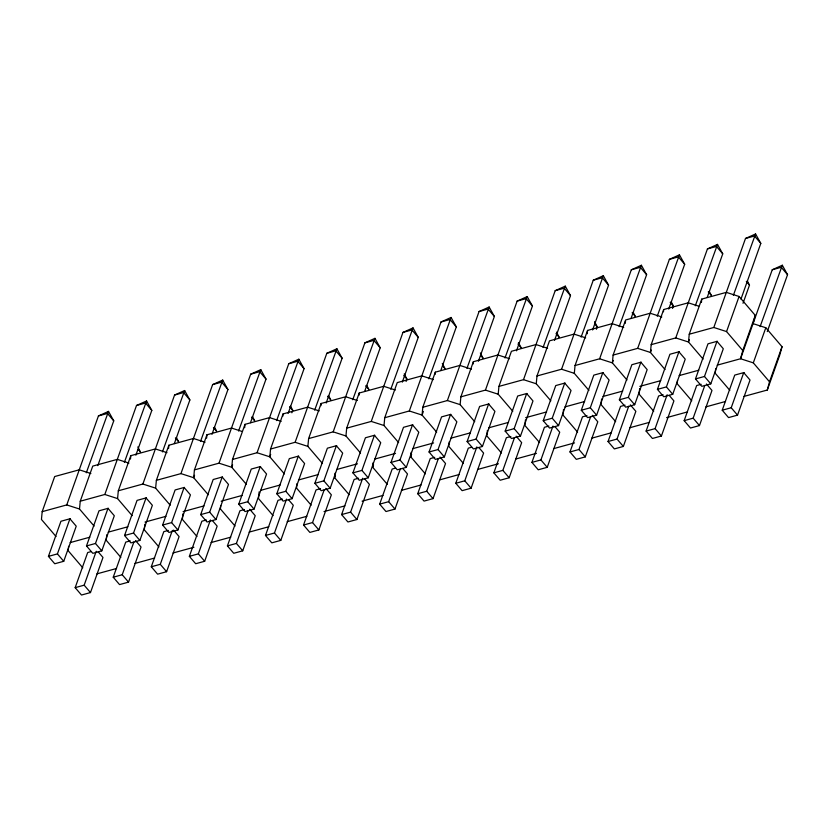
<?xml version="1.0" encoding="UTF-8"?>
<svg xmlns="http://www.w3.org/2000/svg" width="829" height="829" viewBox="0 0 829 829"><rect width="100%" height="100%" fill="white"/><g stroke="black" fill="none" stroke-linecap="round" stroke-linejoin="round"><path stroke-width="1.24" d="M90.858 473.535L79.263 469.805L54.683 476.54L42.175 511.659L41.45 519.462L56.04 536.529M68.61 546.28L68.196 550.736L82.786 567.803M94.102 526.083L79.511 509.027L80.247 501.224L92.744 466.105L117.324 459.37L128.92 463.1M106.775 534.726L106.257 540.301L120.847 557.368M132.163 515.648L117.573 498.581L118.309 490.789L130.806 455.67L155.386 448.935L166.981 452.655M130.495 459.017L130.806 455.67M144.837 524.291L144.319 529.855L158.909 546.922M170.225 505.213L155.634 488.146L156.37 480.343L168.867 445.235L193.447 438.489L205.043 442.22M168.556 448.572L168.867 445.235M182.898 513.856L182.38 519.42L196.97 536.487M241.944 431.412L231.509 428.054L206.929 434.79L194.432 469.908L193.696 477.711L208.286 494.778M206.618 438.137L206.929 434.79M220.752 505.638L220.441 508.985L235.032 526.052M281.166 421.35L269.57 417.619L244.99 424.355L232.493 459.473L231.757 467.276L246.348 484.333M244.679 427.702L244.99 424.355M259.125 491.856L258.503 498.55L273.093 515.617M319.227 410.904L307.632 407.184L283.052 413.92L270.555 449.028L269.819 456.831L284.42 473.898M282.844 416.148L283.052 413.92M296.979 483.649L296.564 488.105L311.155 505.172M322.481 463.463L307.88 446.396L308.616 438.593L321.124 403.485L345.693 396.739L357.289 400.469M320.906 405.713L321.124 403.485M349.216 494.737L334.626 477.67L335.04 473.214M360.542 453.028L345.952 435.961L346.677 428.158L359.185 393.039L383.754 386.304L395.35 390.034M358.967 395.267L359.185 393.039M387.278 484.302L372.687 467.235L373.102 462.779M398.604 442.582L384.014 425.515L384.739 417.723L397.246 382.604L421.816 375.869L433.412 379.599M425.339 473.867L410.749 456.8L411.163 452.333M471.473 369.154L459.877 365.423L435.308 372.169L422.8 407.277L422.075 415.08L436.665 432.147M435.101 374.397L435.308 372.169M449.225 441.898L448.81 446.354L463.401 463.421M474.727 421.712L460.136 404.645L460.862 396.842L473.369 361.734L497.939 354.988L509.545 358.719M473.162 363.962L473.369 361.734M487.4 430.344L486.872 435.919L501.462 452.986M512.788 411.277L498.198 394.21L498.923 386.407L511.431 351.289L536 344.553L547.606 348.284M525.462 419.909L524.933 425.484L539.524 442.551M550.85 400.832L536.259 383.765L536.985 375.972L549.492 340.854L574.072 334.118L585.668 337.849M563.523 409.474L562.995 415.049L577.595 432.116M588.911 390.397L574.321 373.33L575.046 365.527L587.554 330.419L612.134 323.673L623.729 327.403M587.243 333.755L587.554 330.419M601.585 399.039L601.056 404.604L615.657 421.671M661.791 316.968L650.195 313.238L625.615 319.984L613.108 355.092L612.382 362.895L626.973 379.962M625.304 323.32L625.512 321.092M639.646 388.594L639.128 394.169L653.718 411.236M698.692 306.16L688.257 302.803L663.677 309.538L651.179 344.657L650.444 352.46L665.034 369.527M663.469 311.766L663.677 309.538M677.5 380.387L677.189 383.734L691.78 400.801M717.209 365.154L740.556 358.75L753.053 323.642L755.281 315.424L739.074 296.471L726.318 292.368L701.738 299.103L689.241 334.222L688.505 342.014L703.096 359.081M701.427 302.45L701.738 299.103M715.665 368.832L715.251 373.299L729.841 390.355M755.281 315.424L742.784 350.543L740.556 358.75L753.312 362.853L769.519 381.817L767.291 390.034L743.945 396.428M753.053 323.642L765.809 327.745L782.027 346.709L779.799 354.916L767.291 390.034M48.434 556.373L57.419 553.907L69.926 518.799L76.237 526.187L63.74 561.295L54.745 563.761L48.434 556.373L60.931 521.265L70.237 518.705M42.175 511.659L66.755 504.923L98.444 415.92L108.516 411.402L113.749 420.842L97.801 465.639M86.309 472.779L108.516 411.402M86.496 545.938L95.48 543.472L107.988 508.353L114.309 515.742L101.801 550.86L92.807 553.326L86.496 545.938L98.993 510.819L108.298 508.27M80.247 501.224L104.817 494.478L136.505 405.485L146.578 400.967L151.811 410.407L135.863 455.204M98.247 551.917L102.983 557.461L90.475 592.569L81.491 595.035L75.17 587.647L87.677 552.539L91.045 551.617M124.371 462.344L146.578 400.967M75.17 587.647L84.164 585.181L96.237 551.285M124.557 535.503L133.542 533.037L146.049 497.918L152.37 505.307L139.863 540.425L130.868 542.891L124.557 535.503L137.054 500.384L146.36 497.835M118.309 490.789L142.878 484.043L174.567 395.039L184.639 390.532L189.872 399.961L174.359 443.556M135.521 540.56L141.044 547.026L128.536 582.134L119.552 584.6L113.231 577.212L125.739 542.104L130.236 540.871M162.432 451.909L184.639 390.532M113.231 577.212L122.226 574.746L133.863 542.052M162.619 525.058L171.603 522.602L184.111 487.483L190.432 494.872L177.924 529.98L168.929 532.446L162.619 525.058L175.116 489.949L184.421 487.4M156.37 480.343L180.94 473.608L212.628 384.604L222.7 380.086L227.944 389.526L211.986 434.323M173.582 530.114L179.105 536.581L166.598 571.699L157.614 574.165L151.292 566.777L163.8 531.658L168.297 530.425M200.494 441.474L222.7 380.086M151.292 566.777L160.287 564.311L172.359 530.405M194.556 475.286L193.696 477.711L180.94 473.608M200.68 514.622L209.664 512.156L222.172 477.048L228.493 484.437L215.986 519.545L206.991 522.011L200.68 514.622L213.177 479.514L222.483 476.955M194.432 469.908L219.001 463.173L250.69 374.169L260.772 369.651L266.005 379.091L250.482 422.676M212.431 520.602L217.167 526.146L204.67 561.264L195.675 563.73L189.354 556.342L201.861 521.223L206.359 519.99M238.555 431.028L260.772 369.651M189.354 556.342L198.349 553.876L210.421 519.97M232.628 464.851L231.757 467.276L219.001 463.173M238.742 504.187L247.736 501.721L260.233 466.603L266.555 473.991L254.047 509.11L245.052 511.576L238.742 504.187L251.249 469.069L260.555 466.52M232.493 459.473L257.063 452.727L288.751 363.724L298.834 359.216L304.067 368.656L288.109 413.453M249.705 509.244L255.228 515.711L242.731 550.819L233.737 553.285L227.415 545.896L239.923 510.788L244.42 509.555M276.617 420.593L298.834 359.216M227.415 545.896L236.41 543.43L248.047 510.747M270.689 454.416L269.819 456.831L257.063 452.727M291.881 412.79L292.741 410.365L290.606 406.21M276.803 493.752L285.798 491.286L298.295 456.168L304.616 463.556L292.109 498.675L283.124 501.141L276.803 493.752L289.311 458.634L298.616 456.085M270.555 449.028L295.124 442.292L326.813 353.289L336.895 348.771L342.128 358.211L326.17 403.018M288.554 499.732L293.29 505.275L280.793 540.384L271.798 542.85L265.477 535.461L277.984 500.343L282.482 499.12M314.678 410.158L336.895 348.771M265.477 535.461L274.472 532.995L286.544 499.089M314.865 483.307L323.859 480.841L336.356 445.733L342.678 453.121L330.17 488.229L321.186 490.695L314.865 483.307L327.372 448.199L336.678 445.65M308.616 438.593L333.185 431.857L364.884 342.854L374.957 338.336L380.19 347.776L364.667 391.371M325.828 488.364L331.351 494.83L318.854 529.949L309.859 532.415L303.549 525.026L316.046 489.908L320.543 488.675M352.739 399.723L374.957 338.336M303.549 525.026L312.533 522.56L324.18 489.866M334.626 477.67L335.486 475.245M352.926 472.872L361.921 470.406L374.418 435.298L380.739 442.686L368.231 477.794L359.247 480.26L352.926 472.872L365.434 437.764L374.739 435.204M346.677 428.158L371.257 421.422L402.946 332.419L413.018 327.901L418.251 337.341L402.293 382.138M364.677 478.851L369.413 484.395L356.916 519.514L347.921 521.98L341.61 514.591L354.107 479.473L358.605 478.24M390.801 389.278L413.018 327.901M341.61 514.591L350.594 512.125L362.667 478.219M372.687 467.235L373.547 464.81M406.065 381.475L406.925 379.05L404.262 373.858M390.987 462.437L399.982 459.971L412.479 424.852L418.8 432.241L406.293 467.359L397.309 469.825L390.987 462.437L403.495 427.318L412.801 424.769M384.739 417.723L409.319 410.977L441.007 321.973L451.08 317.466L456.313 326.895L440.79 370.49M402.739 468.416L407.485 473.96L394.977 509.068L385.982 511.534L379.672 504.146L392.169 469.038L395.547 468.105M428.873 378.843L451.08 317.466M379.672 504.146L388.656 501.68L400.303 468.986M423.36 411.453L422.075 415.08L409.319 410.977M410.749 456.8L411.609 454.375M429.049 452.002L438.044 449.536L450.551 414.417L456.862 421.806L444.354 456.924L435.37 459.39L429.049 452.002L441.556 416.883L450.862 414.334M422.8 407.277L447.38 400.542L479.069 311.538L489.141 307.02L494.374 316.46L478.416 361.268M440.012 457.059L445.546 463.515L433.039 498.633L424.044 501.099L417.733 493.711L430.23 458.592L434.728 457.359M466.934 368.408L489.141 307.02M417.733 493.711L426.717 491.245L438.365 458.551M467.11 441.556L476.105 439.09L488.613 403.982L494.923 411.371L482.426 446.479L473.432 448.945L467.11 441.556L479.618 406.448L488.923 403.899M460.862 396.842L485.442 390.107L517.13 301.103L527.203 296.585L532.436 306.025L516.488 350.822M478.861 447.546L483.608 453.08L471.1 488.198L462.105 490.664L455.795 483.276L468.292 448.157L471.67 447.235M504.996 357.973L527.203 296.585M455.795 483.276L464.779 480.81L476.851 446.904M505.172 431.121L514.167 428.655L526.674 393.547L532.985 400.935L520.488 436.044L511.493 438.51L505.172 431.121L517.679 396.013L526.985 393.454M498.923 386.407L523.503 379.672L555.192 290.668L565.264 286.15L570.497 295.59L554.549 340.387M516.135 436.178L521.669 442.645L509.161 477.763L500.167 480.229L493.856 472.841L506.353 437.722L510.851 436.489M543.057 347.527L565.264 286.15M493.856 472.841L502.851 470.375L514.488 437.681M543.233 420.686L552.228 418.22L564.736 383.102L571.046 390.49L558.549 425.609L549.554 428.075L543.233 420.686L555.741 385.568L565.046 383.019M536.985 375.972L561.565 369.226L593.253 280.223L603.325 275.715L608.559 285.145L592.611 329.952M554.995 426.666L559.73 432.21L547.223 467.318L538.228 469.784L531.917 462.395L544.425 427.287L548.912 426.054M581.119 337.092L603.325 275.715M531.917 462.395L540.912 459.929L552.984 426.033M596.372 329.289L597.243 326.864L594.569 321.673M581.295 410.251L590.289 407.785L602.797 372.667L609.108 380.055L596.611 415.174L587.616 417.64L581.295 410.251L593.802 375.133L603.108 372.584M575.046 365.527L599.626 358.791L631.315 269.788L641.387 265.27L646.62 274.71L631.097 318.305M592.258 415.308L597.792 421.764L585.284 456.883L576.3 459.349L569.979 451.96L582.486 416.842L586.973 415.609M619.18 326.657L641.387 265.27M569.979 451.96L578.974 449.494L590.611 416.8M613.242 360.47L612.382 362.895L599.626 358.791M619.367 399.806L628.351 397.34L640.858 362.232L647.169 369.62L634.672 404.728L625.677 407.194L619.367 399.806L631.864 364.698L641.169 362.138M613.108 355.092L637.688 348.356L669.376 259.353L679.448 254.835L684.681 264.275L668.734 309.072M630.33 404.863L635.853 411.329L623.346 446.448L614.362 448.914L608.04 441.525L620.548 406.407L625.045 405.174M657.242 316.222L679.448 254.835M608.04 441.525L617.035 439.059L628.672 406.365M651.304 350.035L650.444 352.46L637.688 348.356M672.506 308.409L673.366 305.984L671.231 301.839M657.428 389.371L666.412 386.905L678.92 351.797L685.231 359.175L672.733 394.293L663.739 396.759L657.428 389.371L669.925 354.252L679.231 351.703M651.179 344.657L675.749 337.921L707.438 248.918L717.51 244.4L722.743 253.84L707.22 297.424M669.179 395.35L673.915 400.894L661.407 436.013L652.423 438.468L646.102 431.09L658.609 395.972L663.107 394.739M695.303 305.777L717.51 244.4M646.102 431.09L655.097 428.624L667.169 394.718M689.365 339.6L688.505 342.014L675.749 337.921M695.49 378.936L704.474 376.47L716.981 341.351L723.302 348.74L710.795 383.858L701.8 386.324L695.49 378.936L707.987 343.817L717.292 341.268M689.241 334.222L713.81 327.476L745.499 238.472L755.571 233.965L760.804 243.394L740.971 299.093M706.453 383.993L711.976 390.459L699.469 425.567L690.484 428.033L684.163 420.645L696.671 385.537L701.168 384.304M733.364 295.342L755.571 233.965M684.163 420.645L693.158 418.179L704.795 385.485M742.784 350.543L726.567 331.579L739.074 296.471M743.022 303.279L749.489 285.114L747.354 280.958M722.225 410.21L731.219 407.744L743.727 372.625L750.038 380.014L737.53 415.132L728.546 417.598L722.225 410.21L734.732 375.091L744.038 372.542M753.271 323.03L772.245 269.757L782.317 265.239L787.55 274.679L767.281 331.579M760.11 326.616L782.317 265.239M753.312 362.853L765.809 327.745M769.519 381.817L782.027 346.709M98.444 415.92L107.438 413.453L113.749 420.842M136.505 405.485L145.5 403.018L151.811 410.407M174.567 395.039L183.561 392.573L189.872 399.961M212.628 384.604L221.623 382.138L227.944 389.526M250.69 374.169L259.684 371.703L266.005 379.091M288.751 363.724L297.746 361.268L304.067 368.656M326.813 353.289L335.807 350.822L342.128 358.211M364.884 342.854L373.869 340.387L380.19 347.776M402.946 332.419L411.93 329.952L418.251 337.341M441.007 321.973L449.992 319.517L456.313 326.895M479.069 311.538L488.053 309.072L494.374 316.46M517.13 301.103L526.114 298.637L532.436 306.025M555.192 290.668L564.186 288.202L570.497 295.59M593.253 280.223L602.248 277.756L608.559 285.145M631.315 269.788L640.309 267.321L646.62 274.71M669.376 259.353L678.371 256.886L684.681 264.275M707.438 248.918L716.432 246.451L722.743 253.84M745.499 238.472L754.494 236.006L760.804 243.394M772.245 269.757L781.229 267.29L787.55 274.679M70.154 542.601L89.812 537.202M108.216 532.156L127.873 526.767M145.044 522.063L165.935 516.332M183.105 511.617L203.996 505.897M221.167 501.182L242.058 495.452M260.461 490.405L280.119 485.017M298.523 479.97L318.181 474.582M336.584 469.535L357.475 463.805M374.646 459.1L395.537 453.37M412.707 448.655L433.598 442.935M450.769 438.22L470.437 432.831M488.83 427.785L508.498 422.396M525.669 417.681L546.56 411.951M564.953 406.904L584.621 401.516M603.025 396.469L622.683 391.081M639.853 386.366L660.744 380.646M679.148 375.599L698.806 370.2M96.889 573.875L116.547 568.487M134.951 563.44L154.608 558.041M173.012 552.995L193.903 547.275M211.074 542.56L230.742 537.171M249.135 532.125L268.803 526.736M287.197 521.69L306.865 516.291M324.035 511.586L344.926 505.856M362.097 501.151L382.988 495.421M401.391 490.374L421.049 484.986M439.453 479.939L459.111 474.54M477.514 469.494L498.405 463.763M515.576 459.059L536.467 453.328M553.637 448.624L574.528 442.893M591.699 438.189L611.356 432.79M629.76 427.743L649.418 422.355M666.599 417.65L687.479 411.92M705.883 406.873L725.541 401.474M713.81 327.476L726.567 331.579M561.565 369.226L574.321 373.33M523.503 379.672L536.259 383.765M485.442 390.107L498.198 394.21M447.38 400.542L460.136 404.645M371.257 421.422L384.014 425.515M333.185 431.857L345.952 435.961M295.124 442.292L307.88 446.396M142.878 484.043L155.634 488.146M104.817 494.478L117.573 498.581M66.755 504.923L79.511 509.027M746.328 281.414L749.489 285.114M708.267 291.86L711.427 295.549L709.292 291.393M670.205 302.295L673.366 305.984M704.474 376.47L710.795 383.858M731.219 407.744L737.53 415.132M632.144 312.73L635.304 316.429L633.169 312.274M666.412 386.905L672.733 394.293M693.158 418.179L699.469 425.567M594.87 324.098L597.243 326.864M628.351 397.34L634.672 404.728M655.097 428.624L661.407 436.013M556.021 333.61L559.181 337.299L556.508 332.108M590.289 407.785L596.611 415.174M617.035 439.059L623.346 446.448M517.959 344.045L521.12 347.734L518.446 342.543M552.228 418.22L558.549 425.609M578.974 449.494L585.284 456.883M480.685 355.403L483.048 358.18L480.385 352.988M514.167 428.655L520.488 436.044M540.912 459.929L547.223 467.318M442.624 365.848L444.986 368.615L442.323 363.423M476.105 439.09L482.426 446.479M502.851 470.375L509.161 477.763M403.775 375.361L406.925 379.05M438.044 449.536L444.354 456.924M464.779 480.81L471.1 488.198M365.703 385.796L368.864 389.485L366.729 385.34M399.982 459.971L406.293 467.359M426.717 491.245L433.039 498.633M327.642 396.231L330.802 399.93L328.667 395.775M361.921 470.406L368.231 477.794M388.656 501.68L394.977 509.068M289.58 406.666L292.741 410.365M323.859 480.841L330.17 488.229M350.594 512.125L356.916 519.514M251.519 417.111L254.679 420.8L252.544 416.645M285.798 491.286L292.109 498.675M312.533 522.56L318.854 529.949M213.457 427.546L216.618 431.235L214.483 427.09M247.736 501.721L254.047 509.11M274.472 532.995L280.793 540.384M175.396 437.981L178.556 441.681L176.422 437.525M209.664 512.156L215.986 519.545M236.41 543.43L242.731 550.819M138.122 449.349L140.495 452.116L137.832 446.924M171.603 522.602L177.924 529.98M198.349 553.876L204.67 561.264M133.542 533.037L139.863 540.425M160.287 564.311L166.598 571.699M95.48 543.472L101.801 550.86M122.226 574.746L128.536 582.134M57.419 553.907L63.74 561.295M84.164 585.181L90.475 592.569"/></g></svg>
